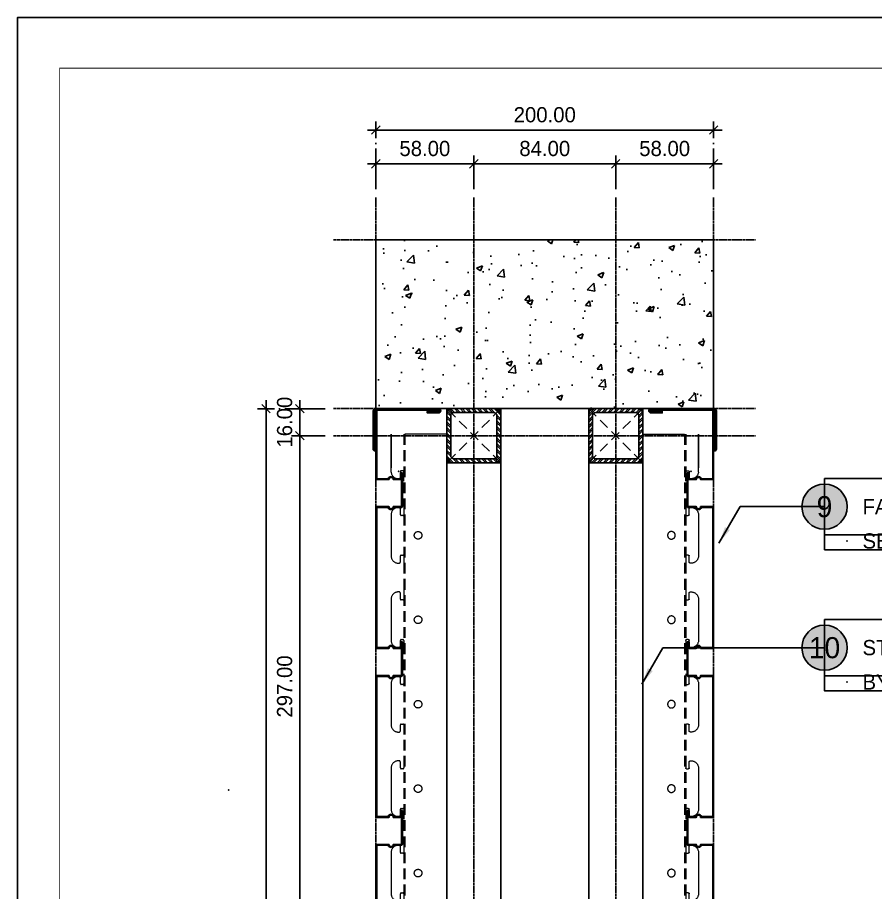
# Model space of a CAD drawing. Header units: millimetres. Extents: x -244126 to 368105, y -173968 to 259060.
# Drawn here: x 30738 to 31246, y 27498 to 28016 of the extents above; entities that cross this region are included whole.
import ezdxf
from ezdxf.enums import TextEntityAlignment as Align

# ---------------------------------------------------------------- set-up
doc = ezdxf.new("R2010")
doc.units = ezdxf.units.MM
doc.header["$MEASUREMENT"] = 0
for name, pattern in [('005_GG_TA_LINE', [13.75, 5, -1.25, 1.25, -1.25, 5]), ('ACAD_ISO04W100', [30, 24, -3, 0, -3]), ('CENTER', [2, 1.25, -0.25, 0.25, -0.25]), ('HIDDEN', [9.525, 6.35, -3.175]), ('TA_HL_003.00000', [19.5, 10.65, -8.85]), ('TA_HL_007.00000', [45.5, 24.85, -20.65])]:
    doc.linetypes.add(name, pattern=pattern)
for name, color, linetype in [('000 - GRID', 8, 'CENTER'), ('000 - H A T C H', 8, 'Continuous'), ('000 - H I D D E N', 7, 'Continuous'), ('000 - L I N E 0.1', 1, 'Continuous'), ('000 - SYMBOL CON', 1, 'Continuous'), ('000 - T E X T', 4, 'Continuous'), ('000 - TITLEBLOCK', 4, 'Continuous'), ('000 - WIPEOUT', 250, 'Continuous'), ('001 - ASCESSORIES', 1, 'Continuous'), ('002 - STRUCTURAL STEEL', 4, 'Continuous'), ('004 - CONCRETE', 5, 'Continuous'), ('A11_ALU.SOLID SHEET', 7, 'Continuous')]:
    doc.layers.add(name, color=color, linetype=linetype)
doc.styles.add('BROWALLIA', font='BrowalliaUPC.ttf')
doc.styles.add('Cetury Gothic', font='GOTHIC.TTF')
doc.styles.add('CORDIA', font='cordia.shx')
doc.styles.add('TA', font='Cordia New.ttf', dxfattribs={"height": 4.5})
doc.dimstyles.new('DIM E-E', dxfattribs={"dimscale": 2, "dimtxt": 0.18, "dimasz": 0.1, "dimexe": 0.1, "dimexo": 0.1, "dimgap": 0.09, "dimtad": 1, "dimtoh": 1, "dimzin": 0, "dimdsep": 46, "dimtxsty": 'CORDIA', "dimblk": 'OBLIQUE', "dimcen": 0.1, "dimdle": 0.1, "dimclrd": 40, "dimclre": 140, "dimclrt": 3, "dimadec": 0, "dimazin": 0, "dimtfac": 1, "dimtix": 1, "dimtmove": 2, "dimatfit": 3, "dimfxl": 1, "dimtolj": 1, "dimtzin": 0, "dimarcsym": 0})
pattern_1 = [(45, (19.5, 19.5), (-1.6838, 1.6838), []), (45, (20.6225, 19.5), (-1.6838, 1.6838), [])]

# ---------------------------------------------------------------- blocks, each defined once
blk = doc.blocks.new('A$Cfd196da9')
at = {"color": 0, "linetype": 'ByBlock', "const_width": 0.1}
blk.add_lwpolyline([(-143.5, -98), (96.5, -98), (96.5, 99), (-143.5, 99)], close=True, dxfattribs=at)
blk = doc.blocks.new('*U1678')
at = {"linetype": '005_GG_TA_LINE'}
blk.add_point((125, 592.5), dxfattribs=at)
at = {"layer": '000 - L I N E 0.1', "color": 21, "linetype": 'Continuous'}
blk.add_lwpolyline([(35.6, 1050), (0, 1050), (0, 1014.4)], dxfattribs=at)
at = {"layer": '000 - TITLEBLOCK', "color": 250}
blk.add_lwpolyline([(0, 0), (1485, 0), (1485, 1050), (0, 1050)], close=True, dxfattribs=at)
at = {"layer": '000 - T E X T', "color": 3, "xscale": 5, "yscale": 5, "zscale": 5}
blk.add_blockref('A$Cfd196da9', (742.5, 525), dxfattribs=at)
at = {"color": 4, "style": 'TA'}
blk.add_attdef('PAPER_SIZE', text='', height=6.25, dxfattribs=at).set_placement((1421.5, 24.94), align=Align.MIDDLE_RIGHT)
blk.add_attdef('SCALE_SIZE', text='', height=6.25, dxfattribs=at).set_placement((1433.78, 25.07), align=Align.MIDDLE_LEFT)
at = {"layer": '000 - T E X T', "color": 250, "style": 'TA'}
for tag, height, p in [('SUPERLINK', 5, (43.16, 1039.41)), ('NAMEFILE', 5, (43.16, 1029.41)), ('SC', 100, (8.41, 938.03))]:
    blk.add_attdef(tag, text='', height=height, dxfattribs=at).set_placement(p, align=Align.MIDDLE_LEFT)
at = {"layer": '000 - T E X T', "color": 4, "style": 'TA'}
for tag, height, p in [('PRELIM_NAME_JOB_1', 5, (1311.66, 825.48)), ('PRELIM_NAME_JOB_2', 5, (1311.66, 814.57)), ('PRELIM_NAME_PROJECT_1', 7.5, (1237.02, 773.28)), ('PRELIM_NAME_PROJECT_2', 7.5, (1237.02, 754.78)), ('PRELIM_NAME_PROJECT_3', 7.5, (1237.02, 736.28)), ('PRELIM_NAME_TITLE_3', 6, (1238.77, 184.97)), ('DRAWING_NO1', 6, (1236.53, 82.29)), ('DRAWING_NO2', 6, (1236.53, 62.29)), ('PRELIM_NAME_TITLE_1', 1.2, (247.75, 43.65)), ('PRELIM_NAME_TITLE_2', 1.2, (247.75, 40.32))]:
    blk.add_attdef(tag, text='', height=height, dxfattribs=at).set_placement(p, align=Align.MIDDLE_LEFT)
at = {"layer": '000 - T E X T', "color": 4, "style": 'Cetury Gothic'}
for tag, p in [('SHEET_NO.', (1403.95, 84.99)), ('TOTAL_SHEET_NO.', (1402.41, 44.1))]:
    blk.add_attdef(tag, text='', height=9, dxfattribs=at).set_placement(p, align=Align.CENTER)
at = {"layer": '000 - T E X T', "color": 4, "style": 'TA'}
blk.add_attdef('NAME_REMARK', (138.21, 43.26), '', height=10, dxfattribs=at)
blk = doc.blocks.new('A$Ce9c76cad')
at = {"layer": '000 - H A T C H'}
h = blk.add_hatch(dxfattribs=at)
h.set_pattern_fill('ANSI32', color=8, scale=5)
edge = h.paths.add_edge_path()
edge.add_line((-102.7, 2), (-82.7, 2))
edge.add_arc((-82.7, 1.5), 0.5, 0, 90, ccw=False)
edge.add_line((-82.2, 1.5), (-82.2, -2.97))
edge.add_arc((-82.7, -4.7), 1.8, -73.8724, 73.8724, ccw=False)
edge.add_line((-82.2, -6.43), (-82.2, -13))
edge.add_arc((-82, -13), 0.2, 180, 270)
edge.add_line((-82, -13.2), (0.6, -13.2))
edge.add_arc((0.6, -13), 0.2, 270, 360)
edge.add_line((0.8, -13), (0.8, -6.43))
edge.add_arc((1.3, -4.7), 1.8, 106.1276, 253.8724, ccw=False)
edge.add_line((0.8, -2.97), (0.8, 0.6))
edge.add_arc((0.6, 0.6), 0.2, 0, 90)
edge.add_line((0.6, 0.8), (-2.7, 0.8))
edge.add_line((-2.7, 0.8), (-2.7, 1.3))
edge.add_line((-2.7, 1.3), (0.6, 1.3))
edge.add_arc((0.6, 0.6), 0.7, 0, 90, ccw=False)
edge.add_line((1.3, 0.6), (1.3, -3.4))
edge.add_arc((1.3, -4.7), 1.3, 90, 270)
edge.add_line((1.3, -6), (1.3, -13))
edge.add_arc((0.6, -13), 0.7, 270, 360, ccw=False)
edge.add_line((0.6, -13.7), (-82, -13.7))
edge.add_arc((-82, -13), 0.7, 180, 270, ccw=False)
edge.add_line((-82.7, -13), (-82.7, -6))
edge.add_arc((-82.7, -4.7), 1.3, 270, 450)
edge.add_line((-82.7, -3.4), (-82.7, 1.5))
edge.add_line((-82.7, 1.5), (-102.7, 1.5))
edge.add_line((-102.7, 1.5), (-102.7, 2))
at = {"layer": 'A11_ALU.SOLID SHEET', "color": 0}
blk.add_lwpolyline([(-102.7, 2), (-82.7, 2, -0.414214), (-82.2, 1.5), (-82.2, -2.97, -0.751809), (-82.2, -6.43), (-82.2, -13, 0.414214), (-82, -13.2), (0.6, -13.2, 0.414214), (0.8, -13), (0.8, -6.43, -0.751809), (0.8, -2.97), (0.8, 0.6, 0.414214), (0.6, 0.8), (-2.7, 0.8), (-2.7, 1.3), (0.6, 1.3, -0.414214), (1.3, 0.6), (1.3, -3.4, 1), (1.3, -6), (1.3, -13, -0.414214), (0.6, -13.7), (-82, -13.7, -0.414214), (-82.7, -13), (-82.7, -6, 1), (-82.7, -3.4), (-82.7, 1.5), (-102.7, 1.5)], format="xyb", close=True, dxfattribs=at)
blk = doc.blocks.new('*U3461')
at = {"layer": '001 - ASCESSORIES', "color": 2, "linetype": 'HIDDEN', "lineweight": 5}
for p, q in [((-334.87, -24.8), (314.87, -24.8)), ((-334.87, -25.5), (314.87, -25.5))]:
    blk.add_line(p, q, dxfattribs=at)
at = {"layer": '001 - ASCESSORIES', "color": 2}
for p, q in [((-314.87, -33), (-334.87, -33)), ((314.87, -33), (314.87, -33))]:
    blk.add_line(p, q, dxfattribs=at)
at = {"layer": '001 - ASCESSORIES', "color": 2, "linetype": 'HIDDEN', "lineweight": 5, "ltscale": 10}
blk.add_lwpolyline([(314.87, -24.8), (314.87, 0), (-334.87, 0), (-334.87, -24.8)], dxfattribs=at)
for points in [[(-307, -25.5), (-312.77, -25.5, 0.414214), (-313.27, -26), (-313.27, -27, 0.414214), (-312.77, -27.5), (-309.3, -27.5, -0.414214), (-308.5, -28.3), (-308.5, -29.11, -0.34278), (-312.37, -33), (-314.87, -33)], [(-293, -25.5), (-287.23, -25.5, -0.414214), (-286.73, -26), (-286.73, -27, -0.414214), (-287.23, -27.5), (-290.7, -27.5, 0.414214), (-291.5, -28.3), (-291.5, -29.11, 0.34278), (-287.63, -33), (-262.37, -33, 0.34278), (-258.5, -29.11), (-258.5, -28.3, 0.414214), (-259.3, -27.5), (-262.77, -27.5, -0.414214), (-263.27, -27), (-263.27, -26, -0.414214), (-262.77, -25.5), (-257, -25.5)], [(-243, -25.5), (-237.23, -25.5, -0.414214), (-236.73, -26), (-236.73, -27, -0.414214), (-237.23, -27.5), (-240.7, -27.5, 0.414214), (-241.5, -28.3), (-241.5, -29.11, 0.34278), (-237.63, -33), (-212.37, -33, 0.34278), (-208.5, -29.11), (-208.5, -28.3, 0.414214), (-209.3, -27.5), (-212.77, -27.5, -0.414214), (-213.27, -27), (-213.27, -26, -0.414214), (-212.77, -25.5), (-207, -25.5)], [(-193, -25.5), (-187.23, -25.5, -0.414214), (-186.73, -26), (-186.73, -27, -0.414214), (-187.23, -27.5), (-190.7, -27.5, 0.414214), (-191.5, -28.3), (-191.5, -29.11, 0.34278), (-187.63, -33), (-162.37, -33, 0.34278), (-158.5, -29.11), (-158.5, -28.3, 0.414214), (-159.3, -27.5), (-162.77, -27.5, -0.414214), (-163.27, -27), (-163.27, -26, -0.414214), (-162.77, -25.5), (-157, -25.5)], [(-143, -25.5), (-137.23, -25.5, -0.414214), (-136.73, -26), (-136.73, -27, -0.414214), (-137.23, -27.5), (-140.7, -27.5, 0.414214), (-141.5, -28.3), (-141.5, -29.11, 0.34278), (-137.63, -33), (-112.37, -33, 0.34278), (-108.5, -29.11), (-108.5, -28.3, 0.414214), (-109.3, -27.5), (-112.77, -27.5, -0.414214), (-113.27, -27), (-113.27, -26, -0.414214), (-112.77, -25.5), (-107, -25.5)], [(-93, -25.5), (-87.23, -25.5, -0.414214), (-86.73, -26), (-86.73, -27, -0.414214), (-87.23, -27.5), (-90.7, -27.5, 0.414214), (-91.5, -28.3), (-91.5, -29.11, 0.34278), (-87.63, -33), (-62.37, -33, 0.34278), (-58.5, -29.11), (-58.5, -28.3, 0.414214), (-59.3, -27.5), (-62.77, -27.5, -0.414214), (-63.27, -27), (-63.27, -26, -0.414214), (-62.77, -25.5), (-57, -25.5)], [(-43, -25.5), (-37.23, -25.5, -0.414214), (-36.73, -26), (-36.73, -27, -0.414214), (-37.23, -27.5), (-40.7, -27.5, 0.414214), (-41.5, -28.3), (-41.5, -29.11, 0.34278), (-37.63, -33), (-12.37, -33, 0.34278), (-8.5, -29.11), (-8.5, -28.3, 0.414214), (-9.3, -27.5), (-12.77, -27.5, -0.414214), (-13.27, -27), (-13.27, -26, -0.414214), (-12.77, -25.5), (-7, -25.5)], [(7, -25.5), (12.77, -25.5, -0.414214), (13.27, -26), (13.27, -27, -0.414214), (12.77, -27.5), (9.3, -27.5, 0.414214), (8.5, -28.3), (8.5, -29.11, 0.34278), (12.37, -33), (37.63, -33, 0.34278), (41.5, -29.11), (41.5, -28.3, 0.414214), (40.7, -27.5), (37.23, -27.5, -0.414214), (36.73, -27), (36.73, -26, -0.414214), (37.23, -25.5), (43, -25.5)], [(57, -25.5), (62.77, -25.5, -0.414214), (63.27, -26), (63.27, -27, -0.414214), (62.77, -27.5), (59.3, -27.5, 0.414214), (58.5, -28.3), (58.5, -29.11, 0.34278), (62.37, -33), (87.63, -33, 0.34278), (91.5, -29.11), (91.5, -28.3, 0.414214), (90.7, -27.5), (87.23, -27.5, -0.414214), (86.73, -27), (86.73, -26, -0.414214), (87.23, -25.5), (93, -25.5)], [(107, -25.5), (112.77, -25.5, -0.414214), (113.27, -26), (113.27, -27, -0.414214), (112.77, -27.5), (109.3, -27.5, 0.414214), (108.5, -28.3), (108.5, -29.11, 0.34278), (112.37, -33), (137.63, -33, 0.34278), (141.5, -29.11), (141.5, -28.3, 0.414214), (140.7, -27.5), (137.23, -27.5, -0.414214), (136.73, -27), (136.73, -26, -0.414214), (137.23, -25.5), (143, -25.5)], [(157, -25.5), (162.77, -25.5, -0.414214), (163.27, -26), (163.27, -27, -0.414214), (162.77, -27.5), (159.3, -27.5, 0.414214), (158.5, -28.3), (158.5, -29.11, 0.34278), (162.37, -33), (187.63, -33, 0.34278), (191.5, -29.11), (191.5, -28.3, 0.414214), (190.7, -27.5), (187.23, -27.5, -0.414214), (186.73, -27), (186.73, -26, -0.414214), (187.23, -25.5), (193, -25.5)], [(207, -25.5), (212.77, -25.5, -0.414214), (213.27, -26), (213.27, -27, -0.414214), (212.77, -27.5), (209.3, -27.5, 0.414214), (208.5, -28.3), (208.5, -29.11, 0.34278), (212.37, -33), (237.63, -33, 0.34278), (241.5, -29.11), (241.5, -28.3, 0.414214), (240.7, -27.5), (237.23, -27.5, -0.414214), (236.73, -27), (236.73, -26, -0.414214), (237.23, -25.5), (243, -25.5)], [(257, -25.5), (262.77, -25.5, -0.414214), (263.27, -26), (263.27, -27, -0.414214), (262.77, -27.5), (259.3, -27.5, 0.414214), (258.5, -28.3), (258.5, -29.11, 0.34278), (262.37, -33), (287.63, -33, 0.34278), (291.5, -29.11), (291.5, -28.3, 0.414214), (290.7, -27.5), (287.23, -27.5, -0.414214), (286.73, -27), (286.73, -26, -0.414214), (287.23, -25.5), (293, -25.5)], [(307, -25.5), (312.77, -25.5, -0.414214), (313.27, -26), (313.27, -27, -0.414214), (312.77, -27.5), (309.3, -27.5, 0.414214), (308.5, -28.3), (308.5, -29.11, 0.34278), (312.37, -33), (314.87, -33)]]:
    blk.add_lwpolyline(points, format="xyb", dxfattribs=at)
for centre in [(-275, -17), (-225, -17), (-175, -17), (-125, -17), (-75, -17), (-25, -17), (25, -17), (75, -17), (125, -17), (175, -17), (225, -17), (275, -17)]:
    blk.add_circle(centre, 2.25, dxfattribs=at)
at = {"layer": '001 - ASCESSORIES', "color": 0}
for p in [(-209.3, -28.3), (-109.3, -28.3), (-9.3, -28.3), (90.7, -28.3), (190.7, -28.3), (290.7, -28.3)]:
    blk.add_blockref('A$Ce9c76cad', p, dxfattribs=at)
blk = doc.blocks.new('*U3464')
at = {"layer": 'A11_ALU.SOLID SHEET', "color": 0}
blk.add_line((37.96, -12.93), (37.96, -13.43), dxfattribs=at)
at = {"layer": 'A11_ALU.SOLID SHEET', "color": 0, "ltscale": 10}
blk.add_lwpolyline([(37.96, -12.93), (78.36, -12.93, 0.414214), (78.56, -12.73), (78.56, -6.16, -0.751809), (78.56, -2.7), (78.56, 0.87, 0.414214), (78.36, 1.07), (75.06, 1.07), (75.06, 1.57), (78.36, 1.57, -0.414214), (79.06, 0.87), (79.06, -3.13, 1), (79.06, -5.73), (79.06, -12.73, -0.414214), (78.36, -13.43), (37.96, -13.43)], format="xyb", dxfattribs=at)
at = {"layer": 'A11_ALU.SOLID SHEET', "color": 0}
blk.add_point((74.13, 0), dxfattribs=at)
blk.add_point((74.13, 0), dxfattribs=at)
blk = doc.blocks.new('*U3462')
at = {"layer": 'A11_ALU.SOLID SHEET', "color": 0}
blk.add_line((37.06, -12.93), (37.06, -13.43), dxfattribs=at)
at = {"layer": 'A11_ALU.SOLID SHEET', "color": 0, "ltscale": 10}
blk.add_lwpolyline([(37.06, -12.93), (78.36, -12.93, 0.414214), (78.56, -12.73), (78.56, -6.16, -0.751809), (78.56, -2.7), (78.56, 0.87, 0.414214), (78.36, 1.07), (75.06, 1.07), (75.06, 1.57), (78.36, 1.57, -0.414214), (79.06, 0.87), (79.06, -3.13, 1), (79.06, -5.73), (79.06, -12.73, -0.414214), (78.36, -13.43), (37.06, -13.43)], format="xyb", dxfattribs=at)
at = {"layer": 'A11_ALU.SOLID SHEET', "color": 0}
blk.add_point((74.13, 0), dxfattribs=at)
blk.add_point((74.13, 0), dxfattribs=at)
blk = doc.blocks.new('*U3470')
at = {"color": 250}
blk.add_wipeout([(32, 0), (32, 32), (0, 32), (0, 0)], dxfattribs=at).dxf.layer = '000 - WIPEOUT'
at = {"layer": '000 - H A T C H'}
h = blk.add_hatch(dxfattribs=at)
h.set_pattern_fill('ANSI32', color=256, scale=0.25)
h.set_pattern_definition(pattern_1)
edge = h.paths.add_edge_path()
edge.add_line((32, 3), (32, 29))
edge.add_arc((29, 29), 3, 0, 90)
edge.add_line((29, 32), (3, 32))
edge.add_arc((3, 29), 3, 90, 180)
edge.add_line((0, 29), (0, 3))
edge.add_arc((3, 3), 3, 180, 270)
edge.add_line((3, 0), (29, 0))
edge.add_arc((29, 3), 3, 270, 360)
edge = h.paths.add_edge_path(flags=16)
edge.add_line((29.7, 4.3), (29.7, 27.7))
edge.add_arc((27.7, 27.7), 2, 0, 90)
edge.add_line((27.7, 29.7), (4.3, 29.7))
edge.add_arc((4.3, 27.7), 2, 90, 180)
edge.add_line((2.3, 27.7), (2.3, 4.3))
edge.add_arc((4.3, 4.3), 2, 180, 270)
edge.add_line((4.3, 2.3), (27.7, 2.3))
edge.add_arc((27.7, 4.3), 2, 270, 360)
at = {"layer": '000 - H I D D E N', "color": 8, "linetype": 'HIDDEN'}
for p, q in [((32, 0), (0, 32)), ((32, 32), (0, 0))]:
    blk.add_line(p, q, dxfattribs=at)
at = {"layer": '002 - STRUCTURAL STEEL', "color": 0}
for points in [[(32, 3), (32, 29, 0.414214), (29, 32), (3, 32, 0.414214), (0, 29), (0, 3, 0.414214), (3, 0), (29, 0, 0.414214)], [(29.7, 4.3), (29.7, 27.7, 0.414214), (27.7, 29.7), (4.3, 29.7, 0.414214), (2.3, 27.7), (2.3, 4.3, 0.414214), (4.3, 2.3), (27.7, 2.3, 0.414214)]]:
    blk.add_lwpolyline(points, format="xyb", close=True, dxfattribs=at)
at = {"layer": 'Defpoints', "color": 250}
blk.add_lwpolyline([(32, 0), (32, 32), (0, 32), (0, 0)], close=True, dxfattribs=at)
blk = doc.blocks.new('*U3465')
at = {"color": 250}
blk.add_wipeout([(32, 0), (32, 32), (0, 32), (0, 0)], dxfattribs=at).dxf.layer = '000 - WIPEOUT'
at = {"layer": '000 - H A T C H'}
h = blk.add_hatch(dxfattribs=at)
h.set_pattern_fill('ANSI32', color=256, scale=0.25)
h.set_pattern_definition(pattern_1)
edge = h.paths.add_edge_path()
edge.add_line((32, 3), (32, 29))
edge.add_arc((29, 29), 3, 0, 90)
edge.add_line((29, 32), (3, 32))
edge.add_arc((3, 29), 3, 90, 180)
edge.add_line((0, 29), (0, 3))
edge.add_arc((3, 3), 3, 180, 270)
edge.add_line((3, 0), (29, 0))
edge.add_arc((29, 3), 3, 270, 360)
edge = h.paths.add_edge_path(flags=16)
edge.add_line((29.7, 4.3), (29.7, 27.7))
edge.add_arc((27.7, 27.7), 2, 0, 90)
edge.add_line((27.7, 29.7), (4.3, 29.7))
edge.add_arc((4.3, 27.7), 2, 90, 180)
edge.add_line((2.3, 27.7), (2.3, 4.3))
edge.add_arc((4.3, 4.3), 2, 180, 270)
edge.add_line((4.3, 2.3), (27.7, 2.3))
edge.add_arc((27.7, 4.3), 2, 270, 360)
at = {"layer": '000 - H I D D E N', "color": 8, "linetype": 'HIDDEN'}
for p, q in [((32, 0), (0, 32)), ((32, 32), (0, 0))]:
    blk.add_line(p, q, dxfattribs=at)
at = {"layer": '002 - STRUCTURAL STEEL', "color": 0}
for points in [[(32, 3), (32, 29, 0.414214), (29, 32), (3, 32, 0.414214), (0, 29), (0, 3, 0.414214), (3, 0), (29, 0, 0.414214)], [(29.7, 4.3), (29.7, 27.7, 0.414214), (27.7, 29.7), (4.3, 29.7, 0.414214), (2.3, 27.7), (2.3, 4.3, 0.414214), (4.3, 2.3), (27.7, 2.3, 0.414214)]]:
    blk.add_lwpolyline(points, format="xyb", close=True, dxfattribs=at)
at = {"layer": 'Defpoints', "color": 250}
blk.add_lwpolyline([(32, 0), (32, 32), (0, 32), (0, 0)], close=True, dxfattribs=at)
blk = doc.blocks.new('A$C54ad4add')
at = {"layer": '000 - H A T C H'}
h = blk.add_hatch(dxfattribs=at)
h.set_pattern_fill('ANSI32', color=8, scale=3)
edge = h.paths.add_edge_path()
edge.add_arc((-1.25, 37.42), 0.35, 0, 180)
edge.add_line((-1.6, 37.42), (-1.6, 30.65))
edge.add_line((-1.6, 30.65), (-2.5, 30.65))
edge.add_line((-2.5, 30.65), (-2.5, 37.42))
edge.add_arc((-1.25, 37.42), 1.25, 0, 180, ccw=False)
edge.add_line((0, 37.42), (0, 0))
edge.add_arc((-1.35, 0), 1.35, -90, 0, ccw=False)
edge.add_line((-1.35, -1.35), (-24, -1.35))
edge.add_arc((-24, -0.35), 1, 180, 270, ccw=False)
edge.add_arc((-24, -0.35), 1, 90, 180, ccw=False)
edge.add_line((-24, 0.65), (-21, 0.65))
edge.add_line((-21, 0.65), (-21, -0.25))
edge.add_line((-21, -0.25), (-24, -0.25))
edge.add_arc((-24, -0.35), 0.1, 90, 180)
edge.add_arc((-24, -0.35), 0.1, 180, 270)
edge.add_line((-24, -0.45), (-1.35, -0.45))
edge.add_arc((-1.35, 0), 0.45, 270, 360)
edge.add_line((-0.9, 0), (-0.9, 37.42))
at = {"layer": '001 - ASCESSORIES', "color": 3}
blk.add_lwpolyline([(-0.9, 37.42, 1), (-1.6, 37.42), (-1.6, 30.65), (-2.5, 30.65), (-2.5, 37.42, -1), (0, 37.42), (0, 0, -0.414214), (-1.35, -1.35), (-24, -1.35, -0.414214), (-25, -0.35, -0.414214), (-24, 0.65), (-21, 0.65), (-21, -0.25), (-24, -0.25, 0.414214), (-24.1, -0.35, 0.414214), (-24, -0.45), (-1.35, -0.45, 0.414214), (-0.9, 0)], format="xyb", close=True, dxfattribs=at)
blk = doc.blocks.new('*U1538')
at = {"color": 3}
blk.add_point((0, -200), dxfattribs=at)
at = {"layer": '000 - GRID', "color": 0, "linetype": 'ByBlock'}
blk.add_line((0, 25), (0, -225), dxfattribs=at)
at = {"layer": '000 - GRID', "color": 0}
blk.add_point((0, 0), dxfattribs=at)
at = {"style": 'TA', "flags": 1}
blk.add_attdef('LOCATION', (6, 6), '', height=4.5, dxfattribs=at)
blk = doc.blocks.new('*U3471')
at = {"color": 3}
blk.add_point((0, -800), dxfattribs=at)
at = {"layer": '000 - GRID', "color": 0, "linetype": 'ByBlock'}
blk.add_line((0, 25), (0, -825), dxfattribs=at)
at = {"layer": '000 - GRID', "color": 0}
blk.add_point((0, 0), dxfattribs=at)
at = {"style": 'TA', "flags": 1}
blk.add_attdef('LOCATION', (6, 6), '', height=4.5, dxfattribs=at)
blk = doc.blocks.new('_Oblique')
at = {"color": 0, "linetype": 'ByBlock', "lineweight": -2}
blk.add_line((-0.5, -0.5), (0.5, 0.5), dxfattribs=at)
blk = doc.blocks.new('*D3472')
at = {"color": 140, "linetype": 'ACAD_ISO04W100', "lineweight": -2, "transparency": 16777216}
for p, q in [((30950.63, 27914.32), (30950.63, 27934.32)), ((31008.63, 27914.32), (31008.63, 27934.32))]:
    blk.add_line(p, q, dxfattribs=at)
at = {"color": 40, "lineweight": -2, "transparency": 16777216}
blk.add_line((30945.63, 27929.32), (31013.63, 27929.32), dxfattribs=at)
at = {"layer": 'Defpoints', "color": 0, "transparency": 16777216}
for p in [(31008.63, 27929.32), (30950.63, 27909.32), (31008.63, 27909.32)]:
    blk.add_point(p, dxfattribs=at)
at = {"color": 40, "lineweight": -2, "transparency": 16777216, "xscale": 5, "yscale": 5, "zscale": 5, "rotation": 180}
blk.add_blockref('_Oblique', (30950.63, 27929.32), dxfattribs=at)
at = {"color": 40, "lineweight": -2, "transparency": 16777216, "xscale": 5, "yscale": 5, "zscale": 5}
blk.add_blockref('_Oblique', (31008.63, 27929.32), dxfattribs=at)
at = {"color": 3, "transparency": 16777216, "insert": (30979.63, 27938.32), "char_height": 9, "attachment_point": 5, "style": 'CORDIA'}
blk.add_mtext('\\A1;58.00', dxfattribs=at)
blk = doc.blocks.new('*D3473')
at = {"color": 140, "linetype": 'ACAD_ISO04W100', "lineweight": -2, "transparency": 16777216}
for p, q in [((31008.63, 27914.32), (31008.63, 27934.32)), ((31092.63, 27914.32), (31092.63, 27934.32))]:
    blk.add_line(p, q, dxfattribs=at)
at = {"color": 40, "lineweight": -2, "transparency": 16777216}
blk.add_line((31003.63, 27929.32), (31097.63, 27929.32), dxfattribs=at)
at = {"layer": 'Defpoints', "color": 0, "transparency": 16777216}
for p in [(31092.63, 27929.32), (31008.63, 27909.32), (31092.63, 27909.32)]:
    blk.add_point(p, dxfattribs=at)
at = {"color": 40, "lineweight": -2, "transparency": 16777216, "xscale": 5, "yscale": 5, "zscale": 5, "rotation": 180}
blk.add_blockref('_Oblique', (31008.63, 27929.32), dxfattribs=at)
at = {"color": 40, "lineweight": -2, "transparency": 16777216, "xscale": 5, "yscale": 5, "zscale": 5}
blk.add_blockref('_Oblique', (31092.63, 27929.32), dxfattribs=at)
at = {"color": 3, "transparency": 16777216, "insert": (31050.63, 27938.32), "char_height": 9, "attachment_point": 5, "style": 'CORDIA'}
blk.add_mtext('\\A1;84.00', dxfattribs=at)
blk = doc.blocks.new('*D3474')
at = {"color": 140, "linetype": 'ACAD_ISO04W100', "lineweight": -2, "transparency": 16777216}
for p, q in [((31092.63, 27914.32), (31092.63, 27934.32)), ((31150.63, 27914.32), (31150.63, 27934.32))]:
    blk.add_line(p, q, dxfattribs=at)
at = {"color": 40, "lineweight": -2, "transparency": 16777216}
blk.add_line((31087.63, 27929.32), (31155.63, 27929.32), dxfattribs=at)
at = {"layer": 'Defpoints', "color": 0, "transparency": 16777216}
for p in [(31150.63, 27929.32), (31092.63, 27909.32), (31150.63, 27909.32)]:
    blk.add_point(p, dxfattribs=at)
at = {"color": 40, "lineweight": -2, "transparency": 16777216, "xscale": 5, "yscale": 5, "zscale": 5, "rotation": 180}
blk.add_blockref('_Oblique', (31092.63, 27929.32), dxfattribs=at)
at = {"color": 40, "lineweight": -2, "transparency": 16777216, "xscale": 5, "yscale": 5, "zscale": 5}
blk.add_blockref('_Oblique', (31150.63, 27929.32), dxfattribs=at)
at = {"color": 3, "transparency": 16777216, "insert": (31121.63, 27938.32), "char_height": 9, "attachment_point": 5, "style": 'CORDIA'}
blk.add_mtext('\\A1;58.00', dxfattribs=at)
blk = doc.blocks.new('*D3475')
at = {"color": 140, "linetype": 'ACAD_ISO04W100', "lineweight": -2, "transparency": 16777216}
for p, q in [((30950.63, 27914.32), (30950.63, 27954.32)), ((31150.63, 27914.32), (31150.63, 27954.32))]:
    blk.add_line(p, q, dxfattribs=at)
at = {"color": 40, "lineweight": -2, "transparency": 16777216}
blk.add_line((30945.63, 27949.32), (31155.63, 27949.32), dxfattribs=at)
at = {"layer": 'Defpoints', "color": 0, "transparency": 16777216}
for p in [(31150.63, 27949.32), (30950.63, 27909.32), (31150.63, 27909.32)]:
    blk.add_point(p, dxfattribs=at)
at = {"color": 40, "lineweight": -2, "transparency": 16777216, "xscale": 5, "yscale": 5, "zscale": 5, "rotation": 180}
blk.add_blockref('_Oblique', (30950.63, 27949.32), dxfattribs=at)
at = {"color": 40, "lineweight": -2, "transparency": 16777216, "xscale": 5, "yscale": 5, "zscale": 5}
blk.add_blockref('_Oblique', (31150.63, 27949.32), dxfattribs=at)
at = {"color": 3, "transparency": 16777216, "insert": (31050.63, 27958.32), "char_height": 9, "attachment_point": 5, "style": 'CORDIA'}
blk.add_mtext('\\A1;200.00', dxfattribs=at)
blk = doc.blocks.new('*D3476')
at = {"color": 40, "lineweight": -2, "transparency": 16777216}
for p, q in [((30905.63, 27784.32), (30905.63, 27789.32)), ((30905.63, 27784.32), (30905.63, 27768.32)), ((30905.63, 27768.32), (30905.63, 27763.32))]:
    blk.add_line(p, q, dxfattribs=at)
at = {"color": 140, "linetype": 'ACAD_ISO04W100', "lineweight": -2, "transparency": 16777216}
for p, q in [((30920.63, 27784.32), (30900.63, 27784.32)), ((30920.63, 27768.32), (30900.63, 27768.32))]:
    blk.add_line(p, q, dxfattribs=at)
at = {"layer": 'Defpoints', "color": 0, "transparency": 16777216}
for p in [(30925.63, 27784.32), (30905.63, 27768.32), (30925.63, 27768.32)]:
    blk.add_point(p, dxfattribs=at)
at = {"color": 40, "lineweight": -2, "transparency": 16777216, "xscale": 5, "yscale": 5, "zscale": 5}
for p, rotation in [((30905.63, 27784.32), 270), ((30905.63, 27768.32), 90)]:
    blk.add_blockref('_Oblique', p, dxfattribs=dict(at, rotation=rotation))
at = {"color": 3, "transparency": 16777216, "insert": (30896.63, 27776.32), "char_height": 9, "attachment_point": 5, "rotation": 90, "style": 'CORDIA'}
blk.add_mtext('\\A1;16.00', dxfattribs=at)
blk = doc.blocks.new('*D3477')
at = {"color": 40, "lineweight": -2, "transparency": 16777216}
blk.add_line((30905.63, 27773.32), (30905.63, 27466.32), dxfattribs=at)
at = {"color": 140, "linetype": 'ACAD_ISO04W100', "lineweight": -2, "transparency": 16777216}
for p, q in [((30920.63, 27768.32), (30900.63, 27768.32)), ((30920.63, 27471.32), (30900.63, 27471.32))]:
    blk.add_line(p, q, dxfattribs=at)
at = {"layer": 'Defpoints', "color": 0, "transparency": 16777216}
for p in [(30925.63, 27768.32), (30905.63, 27471.32), (30925.63, 27471.32)]:
    blk.add_point(p, dxfattribs=at)
at = {"color": 40, "lineweight": -2, "transparency": 16777216, "xscale": 5, "yscale": 5, "zscale": 5}
for p, rotation in [((30905.63, 27768.32), 90), ((30905.63, 27471.32), 270)]:
    blk.add_blockref('_Oblique', p, dxfattribs=dict(at, rotation=rotation))
at = {"color": 3, "transparency": 16777216, "insert": (30896.63, 27619.82), "char_height": 9, "attachment_point": 5, "rotation": 90, "style": 'CORDIA'}
blk.add_mtext('\\A1;297.00', dxfattribs=at)
blk = doc.blocks.new('*D3480')
at = {"color": 40, "lineweight": -2, "transparency": 16777216}
blk.add_line((30885.63, 27789.32), (30885.63, 27079.32), dxfattribs=at)
at = {"color": 140, "linetype": 'ACAD_ISO04W100', "lineweight": -2, "transparency": 16777216}
for p, q in [((30920.63, 27784.32), (30880.63, 27784.32)), ((30920.63, 27084.32), (30880.63, 27084.32))]:
    blk.add_line(p, q, dxfattribs=at)
at = {"layer": 'Defpoints', "color": 0, "transparency": 16777216}
for p in [(30925.63, 27784.32), (30885.63, 27084.32), (30925.63, 27084.32)]:
    blk.add_point(p, dxfattribs=at)
at = {"color": 40, "lineweight": -2, "transparency": 16777216, "xscale": 5, "yscale": 5, "zscale": 5}
for p, rotation in [((30885.63, 27784.32), 90), ((30885.63, 27084.32), 270)]:
    blk.add_blockref('_Oblique', p, dxfattribs=dict(at, rotation=rotation))
at = {"color": 3, "transparency": 16777216, "insert": (30876.63, 27434.32), "char_height": 9, "attachment_point": 5, "rotation": 90, "style": 'CORDIA'}
blk.add_mtext('\\A1;700.00', dxfattribs=at)
blk = doc.blocks.new('000 - ARROW FOR SYMBOL')
at = {"layer": '000 - SYMBOL CON', "color": 0, "linetype": 'HIDDEN'}
blk.add_solid([(1.29, 1.57), (0, 0), (0.71, 1.9)], dxfattribs=at)
blk = doc.blocks.new('*U3494')
h = blk.add_hatch(color=250)
h.dxf.hatch_style = 1
edge = h.paths.add_edge_path()
edge.add_arc((0, 0), 2.68, 0, 360)
blk.add_point((2.68, -4.05))
at = {"layer": '000 - SYMBOL CON', "color": 0, "linetype": 'ByBlock'}
for points in [[(0, 0), (-10, 0), (-12.5, -4.33)], [(-10, 0), (-10, 0), (-12.5, -4.33)]]:
    blk.add_lwpolyline(points, dxfattribs=at)
at = {"layer": '000 - SYMBOL CON', "color": 2}
blk.add_circle((0, 0), 2.68, dxfattribs=at)
at = {"layer": 'Defpoints', "color": 250}
blk.add_line((0, -2.68), (0, 2.68), dxfattribs=at)
for points in [[(0, 3.33), (20, 3.33), (20, -3.33), (0, -3.33)], [(0, -3.33), (20, -3.33), (20, -5.11), (0, -5.11)]]:
    blk.add_lwpolyline(points, close=True, dxfattribs=at)
at = {"layer": '000 - SYMBOL CON', "color": 0}
blk.add_blockref('000 - ARROW FOR SYMBOL', (-12.5, -4.33), dxfattribs=at)
blk.add_blockref('000 - ARROW FOR SYMBOL', (-12.5, -4.33), dxfattribs=at)
at = {"layer": '000 - T E X T', "style": 'BROWALLIA'}
blk.add_attdef('NO.CODE', text='', height=2.5, dxfattribs=at).set_placement((0, 0), align=Align.MIDDLE_CENTER)
at = {"layer": '000 - T E X T', "style": 'TA'}
for tag, p in [('NAME1', (4.5, -0.89)), ('NAME2', (4.5, -4.96))]:
    blk.add_attdef(tag, p, '', height=1.8, dxfattribs=at)
blk = doc.blocks.new('*U3493')
h = blk.add_hatch(color=250)
h.dxf.hatch_style = 1
edge = h.paths.add_edge_path()
edge.add_arc((0, 0), 2.68, 0, 360)
blk.add_point((2.68, -4.05))
at = {"layer": '000 - SYMBOL CON', "color": 0, "linetype": 'ByBlock'}
for points in [[(0, 0), (-19.13, 0), (-21.63, -4.33)], [(-19.13, 0), (-19.13, 0), (-21.63, -4.33)]]:
    blk.add_lwpolyline(points, dxfattribs=at)
at = {"layer": '000 - SYMBOL CON', "color": 2}
blk.add_circle((0, 0), 2.68, dxfattribs=at)
at = {"layer": 'Defpoints', "color": 250}
blk.add_line((0, -2.68), (0, 2.68), dxfattribs=at)
for points in [[(0, 3.33), (20, 3.33), (20, -3.33), (0, -3.33)], [(0, -3.33), (20, -3.33), (20, -5.11), (0, -5.11)]]:
    blk.add_lwpolyline(points, close=True, dxfattribs=at)
at = {"layer": '000 - SYMBOL CON', "color": 0}
blk.add_blockref('000 - ARROW FOR SYMBOL', (-21.63, -4.33), dxfattribs=at)
blk.add_blockref('000 - ARROW FOR SYMBOL', (-21.63, -4.33), dxfattribs=at)
at = {"layer": '000 - T E X T', "style": 'BROWALLIA'}
blk.add_attdef('NO.CODE', text='', height=2.5, dxfattribs=at).set_placement((0, 0), align=Align.MIDDLE_CENTER)
at = {"layer": '000 - T E X T', "style": 'TA'}
for tag, p in [('NAME1', (4.5, -0.89)), ('NAME2', (4.5, -4.96))]:
    blk.add_attdef(tag, p, '', height=1.8, dxfattribs=at)

msp = doc.modelspace()

# ---------------------------------------------------------------- hatches: boundary and pattern name
at = {"layer": '000 - H A T C H'}
h = msp.add_hatch(dxfattribs=at)
h.set_pattern_fill('AR-CONC', color=8, scale=5)
h.set_pattern_definition([(50, (23379.68, 21932.077), (35.86301, -3.13761), [3.75, -41.25]), (355, (23379.68, 21932.077), (-6.93757, 37.6096), [3, -33]), (100.45144, (23382.668, 21931.816), (28.92544, 34.472), [3.18701, -35.0571]), (46.1842, (23379.68, 21942.077), (53.36207, -8.27596), [5.625, -61.875]), (96.63564, (23384.126, 21941.387), (46.7331, 48.70593), [4.78052, -52.5857]), (351.18416, (23379.68, 21942.077), (46.7331, 48.70593), [4.5, -49.5]), (21, (23384.68, 21939.577), (29.84535, -20.130945), [3.75, -41.25]), (326, (23384.68, 21939.577), (12.16577, 36.2575), [3, -33]), (71.45144, (23387.166, 21937.9), (42.01112, 16.12656), [3.18701, -35.0571]), (37.5, (23379.68, 21932.077), (0.607993, 16.644693), [0, -32.6, 0, -33.5, 0, -33.125]), (7.5, (23379.68, 21932.077), (13.153477, 19.720586), [0, -19.1, 0, -31.85, 0, -12.625]), (327.5, (23368.53, 21932.077), (26.691122, -1.127744), [0, -12.5, 0, -39, 0, -51.75]), (317.5, (23363.53, 21932.077), (29.15931, 5.00525), [0, -16.25, 0, -25.9, 0, -36.75])])
h.paths.add_polyline_path([(31150.63043, 27884.32057), (30950.63043, 27884.32057), (30950.63043, 27784.32057), (31150.63043, 27784.32057)])

# ---------------------------------------------------------------- linework, layer by layer
at = {"layer": '002 - STRUCTURAL STEEL', "color": 1}
for points in [[(30992.63043, 27126.32057), (31108.63043, 27126.32057), (31108.63043, 27784.32057), (30992.63043, 27784.32057)], [(31024.63043, 27158.32057), (31076.63043, 27158.32057), (31076.63043, 27784.32057), (31024.63043, 27784.32057)]]:
    msp.add_lwpolyline(points, close=True, dxfattribs=at)

# ---------------------------------------------------------------- block references
at = {"color": 2, "linetype": 'TA_HL_003.00000'}
msp.add_blockref('*U1678', (30738.43174, 26965.94662), dxfattribs=at)
at = {"xscale": -1, "rotation": 270}
msp.add_blockref('A$C54ad4add', (30950.38043, 27784.32057), dxfattribs=at)
at = {"color": 3, "linetype": 'ByBlock', "rotation": 270}
for name, p in [('*U3464', (30964.06341, 27821.38495)), ('*U3461', (30992.63043, 27434.32057))]:
    msp.add_blockref(name, p, dxfattribs=at)
at = {"rotation": 90.00000000000001}
msp.add_blockref('A$C54ad4add', (31150.88043, 27784.32057), dxfattribs=at)
at = {"color": 3, "linetype": 'ByBlock', "xscale": -1, "rotation": 90}
for name, p in [('*U3462', (31137.19744, 27821.38495)), ('*U3461', (31108.63043, 27434.32057))]:
    msp.add_blockref(name, p, dxfattribs=at)
at = {"layer": '000 - GRID'}
for p in [(30950.63043, 27884.32057), (31150.63043, 27884.32057)]:
    msp.add_blockref('*U3471', p, dxfattribs=at)
at = {"layer": '000 - GRID', "rotation": 90}
msp.add_blockref('*U1538', (30950.63043, 27884.32057), dxfattribs=at)
at = {"layer": '000 - T E X T', "color": 2, "linetype": 'TA_HL_007.00000', "ltscale": 2.5, "xscale": 5, "yscale": 5, "zscale": 5}
for name, p, values in [('*U3494', (31216.26869, 27726.29608), {'NAME1': 'FAMELINE_AL.CEILING_BOX_', 'NAME2': 'SERIES_100_', 'NO.CODE': '9'}), ('*U3493', (31216.26869, 27642.78353), {'NAME1': 'STEEL_STRUCTURE', 'NAME2': 'BY_OTHER', 'NO.CODE': '10'})]:
    msp.add_blockref(name, p, dxfattribs=at).add_auto_attribs(values)

# ---------------------------------------------------------------- dimensions: what is measured, and where the dimension line sits
at = {"color": 3}
for base, p1, p2, picture, middle in [((31150.63043, 27949.32057), (30950.63043, 27909.32057), (31150.63043, 27909.32057), '*D3475', (31050.63043, 27958.32057)), ((31008.63043, 27929.32057), (30950.63043, 27909.32057), (31008.63043, 27909.32057), '*D3472', (30979.63043, 27938.32057)), ((31092.63043, 27929.32057), (31008.63043, 27909.32057), (31092.63043, 27909.32057), '*D3473', (31050.63043, 27938.32057)), ((31150.63043, 27929.32057), (31092.63043, 27909.32057), (31150.63043, 27909.32057), '*D3474', (31121.63043, 27938.32057))]:
    dim = msp.add_linear_dim(base=base, p1=p1, p2=p2, dimstyle='DIM E-E', override={"dimscale": 50}, dxfattribs=at)
    dim.commit()
    dim.dimension.update_dxf_attribs({"geometry": picture, "text_midpoint": middle})
for base, p1, p2, picture, middle in [((30885.63043, 27084.32057), (30925.63043, 27784.32057), (30925.63043, 27084.32057), '*D3480', (30876.63043, 27434.32057)), ((30905.63043, 27768.32057), (30925.63043, 27784.32057), (30925.63043, 27768.32057), '*D3476', (30896.63043, 27776.32057)), ((30905.63043, 27471.32057), (30925.63043, 27768.32057), (30925.63043, 27471.32057), '*D3477', (30896.63043, 27619.82057))]:
    dim = msp.add_linear_dim(base=base, p1=p1, p2=p2, angle=90, dimstyle='DIM E-E', override={"dimscale": 50}, dxfattribs=at)
    dim.commit()
    dim.dimension.update_dxf_attribs({"geometry": picture, "text_midpoint": middle})

# ---------------------------------------------------------------- next in the draw order: block references
at = {"layer": '002 - STRUCTURAL STEEL', "xscale": -1, "rotation": 180}
msp.add_blockref('*U3470', (30992.63043, 27784.32057), dxfattribs=at)
at = {"layer": '002 - STRUCTURAL STEEL', "rotation": 180}
msp.add_blockref('*U3465', (31108.63043, 27784.32057), dxfattribs=at)

# ---------------------------------------------------------------- next in the draw order: linework, layer by layer
at = {"layer": '004 - CONCRETE'}
msp.add_lwpolyline([(31150.63043, 27884.32057), (30950.63043, 27884.32057), (30950.63043, 27784.32057), (31150.63043, 27784.32057)], close=True, dxfattribs=at)

# ---------------------------------------------------------------- next in the draw order: block references
at = {"layer": '000 - GRID'}
for p in [(31008.63043, 27884.32057), (31092.63043, 27884.32057)]:
    msp.add_blockref('*U3471', p, dxfattribs=at)
at = {"layer": '000 - GRID', "rotation": 90}
for p in [(30950.63043, 27784.32057), (30950.63043, 27768.32057)]:
    msp.add_blockref('*U1538', p, dxfattribs=at)

doc.saveas('drawing.dxf')
